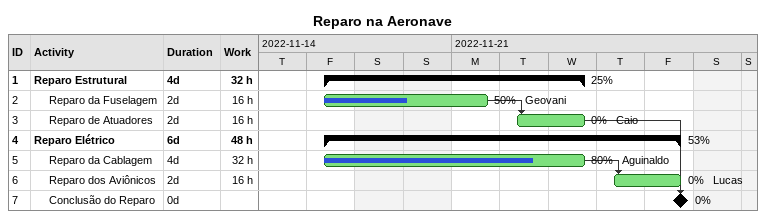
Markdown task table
Reparo na Aeronave

| ID | Level | Task | Duration | Start | Finish | Predecessors | Resources | % complete | Work (h) |
|---|---|---|---|---|---|---|---|---|---|
| 1 | 1 | **Reparo Estrutural** | 4d | 2022-11-18 | 2022-11-23 |  |  | 25 | 32 |
| 2 | 2 | Reparo da Fuselagem | 2d | 2022-11-18 | 2022-11-21 |  | Geovani | 50 | 16 |
| 3 | 2 | Reparo de Atuadores | 2d | 2022-11-22 | 2022-11-23 | 2 | Caio | 0 | 16 |
| 4 | 1 | **Reparo Elétrico** | 6d | 2022-11-18 | 2022-11-25 |  |  | 53 | 48 |
| 5 | 2 | Reparo da Cablagem | 4d | 2022-11-18 | 2022-11-23 |  | Aguinaldo | 80 | 32 |
| 6 | 2 | Reparo dos Aviônicos | 2d | 2022-11-24 | 2022-11-25 | 5 | Lucas | 0 | 16 |
| 7 | 2 | Conclusão do Reparo | 0d | 2022-11-25 | 2022-11-25 | 3, 6 |  | 0 |  |
